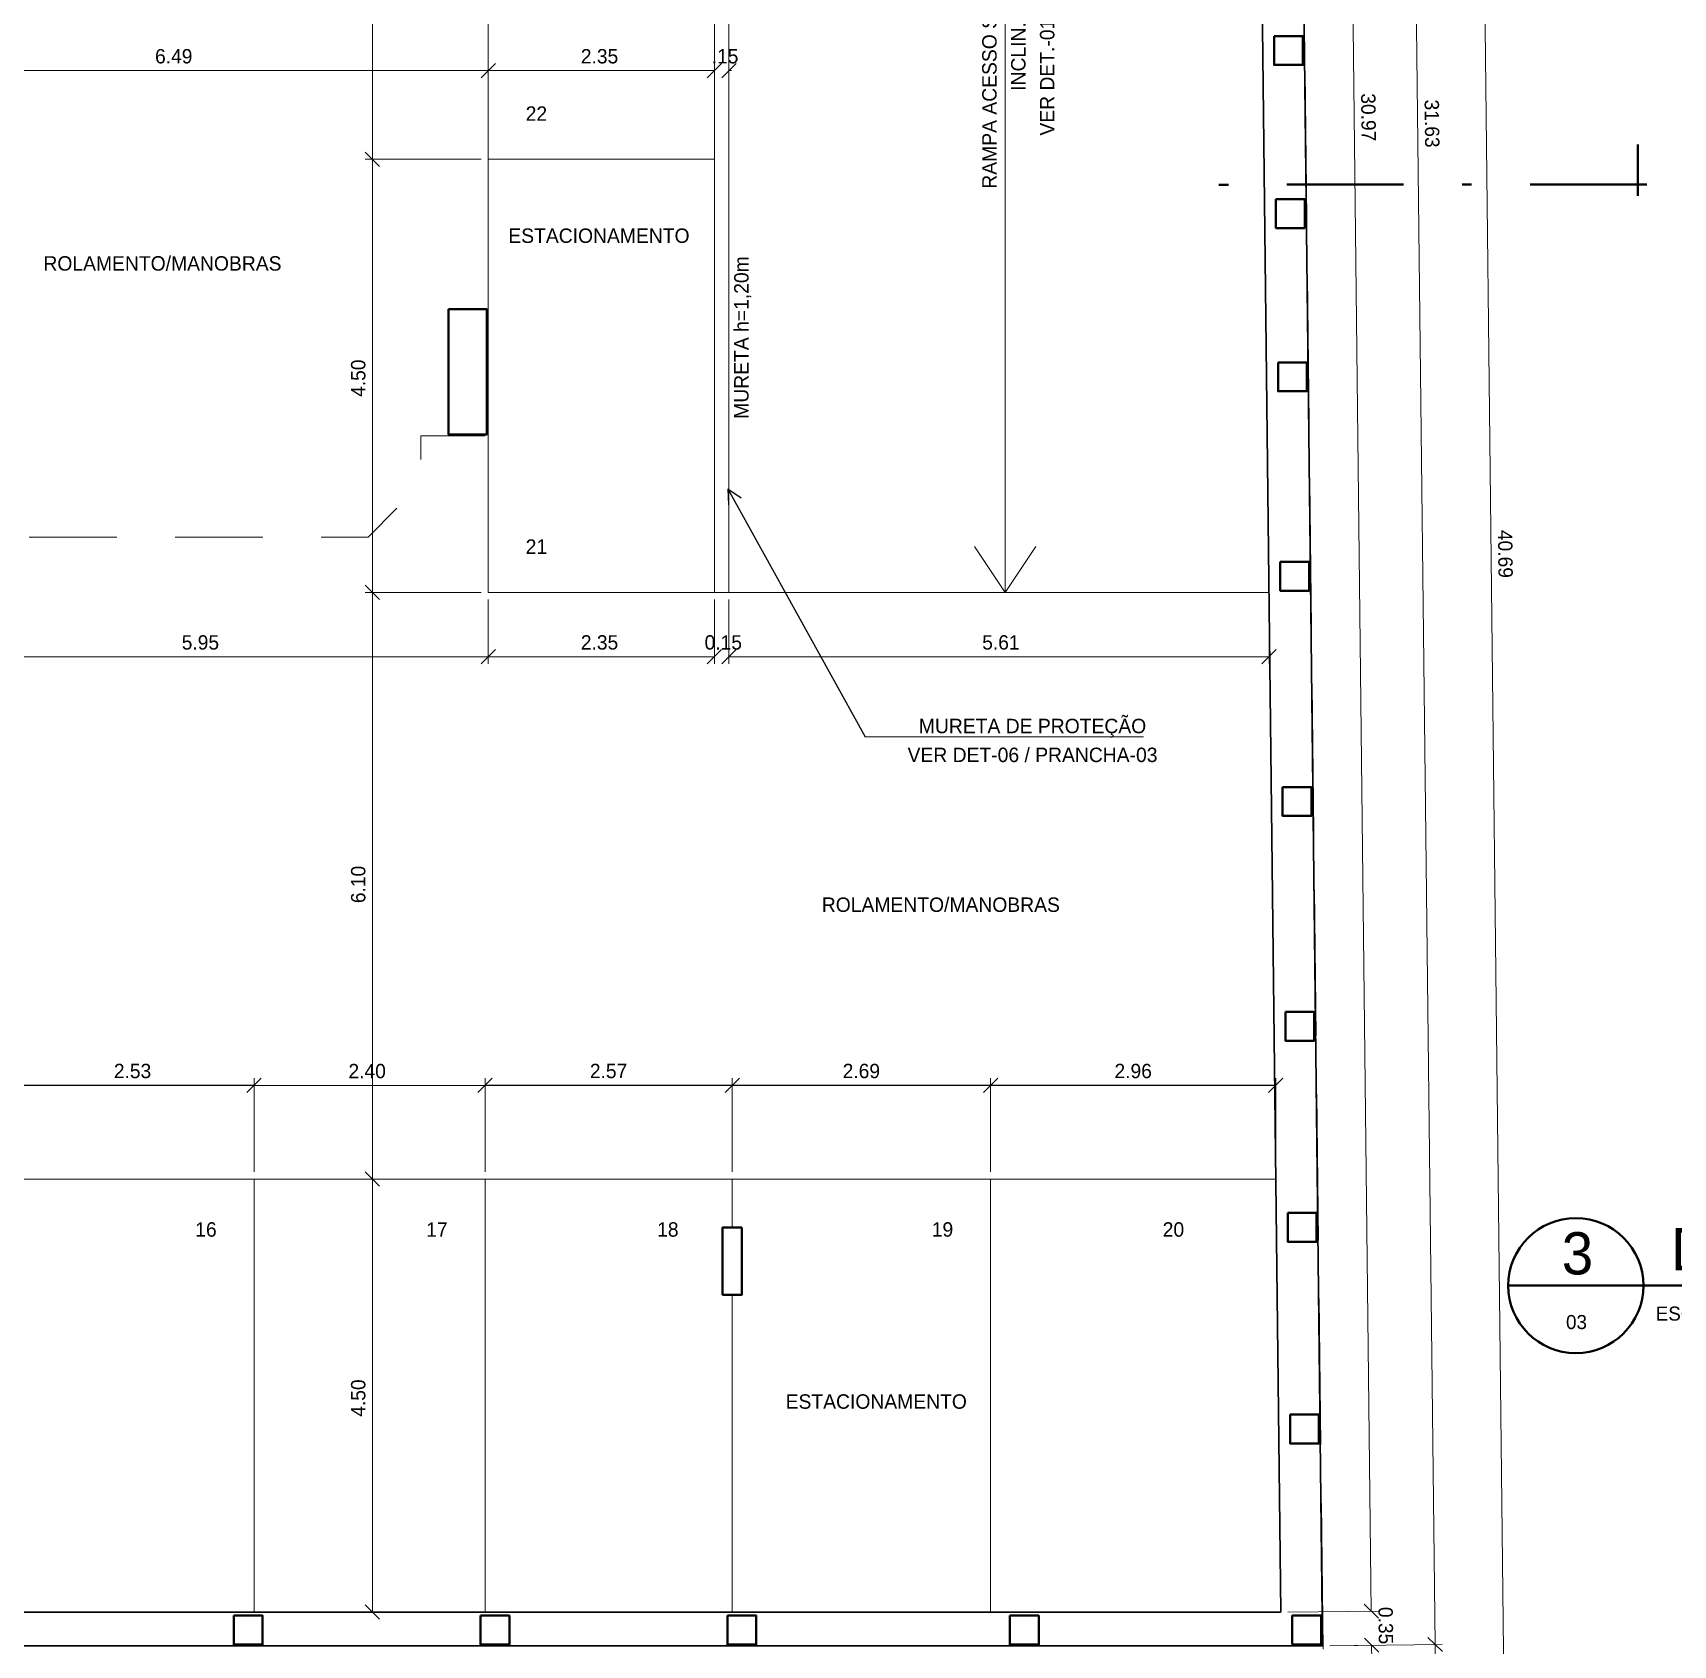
# Model space of a CAD drawing. Header units: metres. Extents: x -4.2 to 85, y -21.1 to 42.
# Drawn here: x 45.89 to 62.94, y 2.01 to 18.77 of the extents above; entities that cross this region are included whole.
import ezdxf
from ezdxf.enums import TextEntityAlignment as Align

# ---------------------------------------------------------------- set-up
doc = ezdxf.new("R2010")
doc.units = ezdxf.units.M
doc.header["$MEASUREMENT"] = 0
for name, pattern in [('DGN Style 2', [1.517359, 0.910415, -0.606944]), ('DGN Style 3', [2.124302, 1.517359, -0.606944]), ('DGN Style 4', [2.429291, 1.213887, -0.606944, 0.001517, -0.606944])]:
    doc.linetypes.add(name, pattern=pattern)
for name, color, linetype, lineweight in [('Level 13', 7, 'Continuous', 0), ('Level 23', 7, 'Continuous', 0), ('Level 24', 7, 'Continuous', 0), ('Level 25', 7, 'Continuous', 0), ('Level 28', 7, 'Continuous', 0), ('Level 42', 7, 'Continuous', 0), ('Level 54', 7, 'Continuous', 0), ('Level 7', 7, 'Continuous', 0), ('Level 8', 7, 'Continuous', 0)]:
    doc.layers.add(name, color=color, linetype=linetype, lineweight=lineweight)
doc.styles.add('Style-CIVIL', font='CIVIL.shx')
doc.styles.add('Style-INTL_ENGINEERING', font='INTL_ENGINEERING.shx')
doc.dimstyles.get("Standard").update_dxf_attribs({"dimtxt": 0.18, "dimasz": 0.18, "dimexe": 0.18, "dimexo": 0.0625, "dimgap": 0.09, "dimtad": 0, "dimtih": 1, "dimtoh": 1, "dimdec": 4, "dimzin": 1, "dimdsep": 46, "dimtxsty": 'Standard', "dimcen": 0, "dimadec": 0, "dimazin": 0, "dimtfac": 1, "dimtdec": 4, "dimtofl": 0, "dimtmove": 0, "dimatfit": 3, "dimfxl": 0, "dimtolj": 1, "dimtzin": 1, "dimarcsym": 0})

# ---------------------------------------------------------------- blocks, each defined once
blk = doc.blocks.new('*U20')
at = {"layer": 'Level 25', "color": 2, "linetype": 'Continuous', "lineweight": 40}
blk.add_line((0.057, -8.049), (0.057, 7.316), dxfattribs=at)
at = {"layer": 'Level 25', "color": 2, "linetype": 'Continuous', "lineweight": 0}
blk.add_line((0.325, -5.681), (0.325, 6.586), dxfattribs=at)
at = {"layer": 'Level 25', "color": 2, "linetype": 'Continuous', "lineweight": 40}
blk.add_circle((0.058, -7.346), 0.702, dxfattribs=at)
at = {"layer": 'Level 25', "color": 2, "linetype": 'Continuous', "lineweight": 13, "style": 'Style-CIVIL'}
blk.add_text('1:10__', height=0.1462, rotation=90, dxfattribs=at).set_placement((0.325, 6.732), align=Align.MIDDLE_LEFT)
at = {"layer": 'Level 25', "color": 2, "linetype": 'Continuous', "lineweight": 0, "style": 'Style-CIVIL'}
blk.add_text('ESCALA', height=0.1462, rotation=90, dxfattribs=at).set_placement((0.349, -5.744), align=Align.MIDDLE_RIGHT)
at = {"layer": 'Level 25', "color": 2, "linetype": 'Continuous', "lineweight": 40, "style": 'Style-CIVIL'}
blk.add_text('3', height=0.439, rotation=90, dxfattribs=at).set_placement((-0.058, -7.329), align=Align.CENTER)
at = {"layer": 'Level 25', "color": 2, "linetype": 'Continuous', "lineweight": 13, "style": 'Style-CIVIL'}
blk.add_text('03', height=0.1462, rotation=90, dxfattribs=at).set_placement((0.51, -7.339), align=Align.CENTER)
at = {"layer": 'Level 25', "color": 2, "linetype": 'Continuous', "lineweight": 40, "style": 'Style-CIVIL'}
blk.add_attdef('*U20_378381', (-0.101, -6.355), '', height=0.439, rotation=90, dxfattribs=at)
blk = doc.blocks.new('*D41')
at = {"layer": 'Defpoints'}
for p in [(58.938, 33.63), (60.814, 33.652), (61.046, 13.31), (59.403, -7.053)]:
    blk.add_point(p, dxfattribs=at)
at = {"layer": 'Level 23', "color": 2, "linetype": 'Continuous', "lineweight": 0}
for p, q in [((59.012, 33.631), (60.888, 33.653)), ((60.738, 33.725), (60.889, 33.578)), ((61.279, -7.032), (60.814, 33.652)), ((61.355, -7.105), (61.204, -6.958)), ((59.478, -7.052), (61.353, -7.031))]:
    blk.add_line(p, q, dxfattribs=at)
at = {"layer": 'Level 23', "color": 2, "linetype": 'Continuous', "lineweight": 0, "style": 'Style-INTL_ENGINEERING'}
blk.add_text('40.69', height=0.1492, rotation=270.6554, dxfattribs=at).set_placement((61.192, 13.603), align=Align.MIDDLE_LEFT)
blk = doc.blocks.new('_Oblique')
at = {"color": 0, "linetype": 'ByBlock', "lineweight": -2}
blk.add_line((0.5, 0.5), (-0.5, -0.5), dxfattribs=at)
blk = doc.blocks.new('*D43')
at = {"layer": 'Defpoints'}
for p in [(58.938, 33.63), (60.103, 33.644), (60.284, 17.832), (59.296, 2.007)]:
    blk.add_point(p, dxfattribs=at)
at = {"layer": 'Level 23', "color": 2, "linetype": 'Continuous', "lineweight": 0}
for p, q in [((59.012, 33.631), (60.178, 33.644)), ((60.028, 33.717), (60.179, 33.57)), ((60.465, 2.02), (60.103, 33.644)), ((60.541, 1.946), (60.39, 2.094)), ((59.37, 2.007), (60.539, 2.021))]:
    blk.add_line(p, q, dxfattribs=at)
at = {"layer": 'Level 23', "color": 2, "linetype": 'Continuous', "lineweight": 0, "style": 'Style-INTL_ENGINEERING'}
blk.add_text('31.63', height=0.1492, rotation=270.6554, dxfattribs=at).set_placement((60.43, 18.075), align=Align.MIDDLE_LEFT)
blk = doc.blocks.new('*D42')
at = {"layer": 'Defpoints'}
for p in [(59.296, 2.007), (60.465, 2.02), (60.517, -2.51), (59.403, -7.053)]:
    blk.add_point(p, dxfattribs=at)
at = {"layer": 'Level 23', "color": 2, "linetype": 'Continuous', "lineweight": 0}
for p, q in [((60.39, 2.094), (60.541, 1.946)), ((59.37, 2.007), (60.539, 2.021)), ((60.569, -7.04), (60.465, 2.02)), ((60.644, -7.113), (60.493, -6.966)), ((59.478, -7.052), (60.643, -7.039))]:
    blk.add_line(p, q, dxfattribs=at)
at = {"layer": 'Level 23', "color": 2, "linetype": 'Continuous', "lineweight": 0, "style": 'Style-INTL_ENGINEERING'}
blk.add_text('9.06', height=0.1492, rotation=270.6554, dxfattribs=at).set_placement((60.663, -2.284), align=Align.MIDDLE_LEFT)
blk = doc.blocks.new('*D106')
at = {"layer": 'Defpoints'}
for p in [(50.625, 21.954), (49.422, 19.704), (49.422, 17.454), (50.625, 17.454)]:
    blk.add_point(p, dxfattribs=at)
at = {"layer": 'Level 23', "color": 2, "linetype": 'Continuous', "lineweight": 0}
for p, q in [((49.347, 22.029), (49.496, 21.879)), ((50.55, 21.954), (49.347, 21.954)), ((49.422, 21.954), (49.422, 17.454)), ((49.496, 17.379), (49.347, 17.529)), ((50.55, 17.454), (49.347, 17.454))]:
    blk.add_line(p, q, dxfattribs=at)
at = {"layer": 'Level 23', "color": 2, "linetype": 'Continuous', "lineweight": 0, "style": 'Style-INTL_ENGINEERING'}
blk.add_text('4.50', height=0.1492, rotation=89.9997, dxfattribs=at).set_placement((49.273, 19.485), align=Align.MIDDLE_LEFT)
blk = doc.blocks.new('*D107')
at = {"layer": 'Defpoints'}
for p in [(50.625, 17.454), (49.422, 15.204), (49.422, 12.954), (50.625, 12.954)]:
    blk.add_point(p, dxfattribs=at)
at = {"layer": 'Level 23', "color": 2, "linetype": 'Continuous', "lineweight": 0}
for p, q in [((49.347, 17.529), (49.496, 17.379)), ((50.55, 17.454), (49.347, 17.454)), ((49.422, 17.454), (49.422, 12.954)), ((49.496, 12.879), (49.347, 13.029)), ((50.55, 12.954), (49.347, 12.954))]:
    blk.add_line(p, q, dxfattribs=at)
at = {"layer": 'Level 23', "color": 2, "linetype": 'Continuous', "lineweight": 0, "style": 'Style-INTL_ENGINEERING'}
blk.add_text('4.50', height=0.1492, rotation=89.9997, dxfattribs=at).set_placement((49.273, 14.985), align=Align.MIDDLE_LEFT)
blk = doc.blocks.new('*D108')
at = {"layer": 'Defpoints'}
for p in [(50.625, 12.954), (49.422, 9.905), (49.421, 6.857), (50.591, 6.857)]:
    blk.add_point(p, dxfattribs=at)
at = {"layer": 'Level 23', "color": 2, "linetype": 'Continuous', "lineweight": 0}
for p, q in [((49.347, 13.029), (49.496, 12.879)), ((50.55, 12.954), (49.347, 12.954)), ((49.422, 12.954), (49.421, 6.857)), ((49.496, 6.782), (49.347, 6.931)), ((50.517, 6.857), (49.347, 6.857))]:
    blk.add_line(p, q, dxfattribs=at)
at = {"layer": 'Level 23', "color": 2, "linetype": 'Continuous', "lineweight": 0, "style": 'Style-INTL_ENGINEERING'}
blk.add_text('6.10', height=0.1492, rotation=89.9997, dxfattribs=at).set_placement((49.273, 9.724), align=Align.MIDDLE_LEFT)
blk = doc.blocks.new('*D109')
at = {"layer": 'Defpoints'}
for p in [(50.591, 6.857), (49.421, 4.607), (49.421, 2.357), (50.591, 2.357)]:
    blk.add_point(p, dxfattribs=at)
at = {"layer": 'Level 23', "color": 2, "linetype": 'Continuous', "lineweight": 0}
for p, q in [((49.347, 6.931), (49.496, 6.782)), ((50.517, 6.857), (49.347, 6.857)), ((49.421, 6.857), (49.421, 2.357)), ((49.496, 2.282), (49.347, 2.431)), ((50.517, 2.357), (49.347, 2.357))]:
    blk.add_line(p, q, dxfattribs=at)
at = {"layer": 'Level 23', "color": 2, "linetype": 'Continuous', "lineweight": 0, "style": 'Style-INTL_ENGINEERING'}
blk.add_text('4.50', height=0.1492, rotation=89.9997, dxfattribs=at).set_placement((49.273, 4.387), align=Align.MIDDLE_LEFT)
blk = doc.blocks.new('*U157')
at = {"layer": 'Level 28', "color": 2, "linetype": 'DGN Style 4', "lineweight": 40}
for p, q in [((32.3, 0.348), (32.3, -0.186)), ((32.394, -0.067), (27.615, -0.069))]:
    blk.add_line(p, q, dxfattribs=at)
blk = doc.blocks.new('*D166')
at = {"layer": 'Defpoints', "color": 0, "linetype": 'Continuous', "lineweight": 40}
for p in [(55.845, 7.83), (55.845, 6.857), (58.809, 6.857)]:
    blk.add_point(p, dxfattribs=at)
at = {"layer": 'Level 23', "color": 2, "linetype": 'Continuous', "lineweight": 0}
for p, q in [((55.845, 6.931), (55.845, 7.905)), ((58.809, 6.931), (58.809, 7.905))]:
    blk.add_line(p, q, dxfattribs=at)
at = {"layer": 'Level 23', "color": 0, "linetype": 'Continuous', "lineweight": -2}
blk.add_line((58.809, 7.83), (55.845, 7.83), dxfattribs=at)
at = {"layer": 'Level 23', "color": 0, "linetype": 'Continuous', "lineweight": -2, "xscale": 0.14925, "yscale": 0.14925, "zscale": 0.14925, "rotation": 180}
blk.add_blockref('_Oblique', (55.845, 7.83), dxfattribs=at)
at = {"layer": 'Level 23', "color": 0, "linetype": 'Continuous', "lineweight": -2, "xscale": 0.14925, "yscale": 0.14925, "zscale": 0.14925}
blk.add_blockref('_Oblique', (58.809, 7.83), dxfattribs=at)
at = {"layer": 'Level 23', "color": 0, "linetype": 'Continuous', "lineweight": 0, "insert": (57.327, 7.979), "char_height": 0.1492, "attachment_point": 5, "style": 'Style-INTL_ENGINEERING'}
blk.add_mtext('2.96', dxfattribs=at)
blk = doc.blocks.new('*D167')
at = {"layer": 'Defpoints', "color": 0, "linetype": 'Continuous', "lineweight": 40}
for p in [(53.16, 7.83), (53.16, 6.857), (55.845, 6.857)]:
    blk.add_point(p, dxfattribs=at)
at = {"layer": 'Level 23', "color": 2, "linetype": 'Continuous', "lineweight": 0}
for p, q in [((53.16, 6.931), (53.16, 7.905)), ((55.845, 6.931), (55.845, 7.905))]:
    blk.add_line(p, q, dxfattribs=at)
at = {"layer": 'Level 23', "color": 0, "linetype": 'Continuous', "lineweight": -2}
blk.add_line((55.845, 7.83), (53.16, 7.83), dxfattribs=at)
at = {"layer": 'Level 23', "color": 0, "linetype": 'Continuous', "lineweight": -2, "xscale": 0.14925, "yscale": 0.14925, "zscale": 0.14925, "rotation": 180}
blk.add_blockref('_Oblique', (53.16, 7.83), dxfattribs=at)
at = {"layer": 'Level 23', "color": 0, "linetype": 'Continuous', "lineweight": -2, "xscale": 0.14925, "yscale": 0.14925, "zscale": 0.14925}
blk.add_blockref('_Oblique', (55.845, 7.83), dxfattribs=at)
at = {"layer": 'Level 23', "color": 0, "linetype": 'Continuous', "lineweight": 0, "insert": (54.502, 7.979), "char_height": 0.1492, "attachment_point": 5, "style": 'Style-INTL_ENGINEERING'}
blk.add_mtext('2.69', dxfattribs=at)
blk = doc.blocks.new('*D168')
at = {"layer": 'Defpoints', "color": 0, "linetype": 'Continuous', "lineweight": 40}
for p in [(50.591, 7.83), (50.591, 6.857), (53.16, 6.857)]:
    blk.add_point(p, dxfattribs=at)
at = {"layer": 'Level 23', "color": 2, "linetype": 'Continuous', "lineweight": 0}
for p, q in [((50.591, 6.931), (50.591, 7.905)), ((53.16, 6.931), (53.16, 7.905))]:
    blk.add_line(p, q, dxfattribs=at)
at = {"layer": 'Level 23', "color": 0, "linetype": 'Continuous', "lineweight": -2}
blk.add_line((53.16, 7.83), (50.591, 7.83), dxfattribs=at)
at = {"layer": 'Level 23', "color": 0, "linetype": 'Continuous', "lineweight": -2, "xscale": 0.14925, "yscale": 0.14925, "zscale": 0.14925, "rotation": 180}
blk.add_blockref('_Oblique', (50.591, 7.83), dxfattribs=at)
at = {"layer": 'Level 23', "color": 0, "linetype": 'Continuous', "lineweight": -2, "xscale": 0.14925, "yscale": 0.14925, "zscale": 0.14925}
blk.add_blockref('_Oblique', (53.16, 7.83), dxfattribs=at)
at = {"layer": 'Level 23', "color": 0, "linetype": 'Continuous', "lineweight": 0, "insert": (51.875, 7.979), "char_height": 0.1492, "attachment_point": 5, "style": 'Style-INTL_ENGINEERING'}
blk.add_mtext('2.57', dxfattribs=at)
blk = doc.blocks.new('*D169')
at = {"layer": 'Defpoints'}
for p in [(48.191, 7.83), (49.391, 7.83), (48.191, 6.857), (50.591, 6.857)]:
    blk.add_point(p, dxfattribs=at)
at = {"layer": 'Level 23', "color": 2, "linetype": 'Continuous', "lineweight": 0}
for p, q in [((48.117, 7.756), (48.266, 7.905)), ((48.191, 6.931), (48.191, 7.905)), ((50.666, 7.905), (50.517, 7.756)), ((50.591, 6.931), (50.591, 7.905)), ((50.591, 7.83), (48.191, 7.83))]:
    blk.add_line(p, q, dxfattribs=at)
at = {"layer": 'Level 23', "color": 2, "linetype": 'Continuous', "lineweight": 0, "style": 'Style-INTL_ENGINEERING'}
blk.add_text('2.40', height=0.1492, dxfattribs=at).set_placement((49.172, 7.979), align=Align.MIDDLE_LEFT)
blk = doc.blocks.new('*D170')
at = {"layer": 'Defpoints', "color": 0, "linetype": 'Continuous', "lineweight": 40}
for p in [(45.665, 7.83), (45.665, 6.857), (48.191, 6.857)]:
    blk.add_point(p, dxfattribs=at)
at = {"layer": 'Level 23', "color": 2, "linetype": 'Continuous', "lineweight": 0}
for p, q in [((45.665, 6.931), (45.665, 7.905)), ((48.191, 6.931), (48.191, 7.905))]:
    blk.add_line(p, q, dxfattribs=at)
at = {"layer": 'Level 23', "color": 0, "linetype": 'Continuous', "lineweight": -2}
blk.add_line((48.191, 7.83), (45.665, 7.83), dxfattribs=at)
at = {"layer": 'Level 23', "color": 0, "linetype": 'Continuous', "lineweight": -2, "xscale": 0.14925, "yscale": 0.14925, "zscale": 0.14925, "rotation": 180}
blk.add_blockref('_Oblique', (45.665, 7.83), dxfattribs=at)
at = {"layer": 'Level 23', "color": 0, "linetype": 'Continuous', "lineweight": -2, "xscale": 0.14925, "yscale": 0.14925, "zscale": 0.14925}
blk.add_blockref('_Oblique', (48.191, 7.83), dxfattribs=at)
at = {"layer": 'Level 23', "color": 0, "linetype": 'Continuous', "lineweight": 0, "insert": (46.928, 7.979), "char_height": 0.1492, "attachment_point": 5, "style": 'Style-INTL_ENGINEERING'}
blk.add_mtext('2.53', dxfattribs=at)
blk = doc.blocks.new('*D221')
at = {"layer": 'Defpoints'}
for p in [(44.68, 13.545), (50.625, 12.954), (47.652, 12.285), (50.625, 12.285)]:
    blk.add_point(p, dxfattribs=at)
at = {"layer": 'Level 23', "color": 2, "linetype": 'Continuous', "lineweight": 0}
for p, q in [((44.68, 13.47), (44.68, 12.211)), ((50.625, 12.88), (50.625, 12.211)), ((44.605, 12.21), (44.754, 12.36)), ((44.68, 12.285), (50.625, 12.285)), ((50.699, 12.36), (50.55, 12.21))]:
    blk.add_line(p, q, dxfattribs=at)
at = {"layer": 'Level 23', "color": 2, "linetype": 'Continuous', "lineweight": 0, "style": 'Style-INTL_ENGINEERING'}
blk.add_text('5.95', height=0.1492, dxfattribs=at).set_placement((47.439, 12.434), align=Align.MIDDLE_LEFT)
blk = doc.blocks.new('*D222')
at = {"layer": 'Defpoints'}
for p in [(50.625, 12.954), (52.975, 12.954), (51.8, 12.285), (52.975, 12.285)]:
    blk.add_point(p, dxfattribs=at)
at = {"layer": 'Level 23', "color": 2, "linetype": 'Continuous', "lineweight": 0}
for p, q in [((50.625, 12.88), (50.625, 12.211)), ((52.975, 12.88), (52.975, 12.211)), ((50.55, 12.21), (50.699, 12.36)), ((50.625, 12.285), (52.975, 12.285)), ((53.05, 12.36), (52.901, 12.21))]:
    blk.add_line(p, q, dxfattribs=at)
at = {"layer": 'Level 23', "color": 2, "linetype": 'Continuous', "lineweight": 0, "style": 'Style-INTL_ENGINEERING'}
blk.add_text('2.35', height=0.1492, dxfattribs=at).set_placement((51.587, 12.434), align=Align.MIDDLE_LEFT)
blk = doc.blocks.new('*D223')
at = {"layer": 'Defpoints'}
for p in [(52.975, 12.954), (53.125, 12.954), (53.05, 12.285), (53.125, 12.285)]:
    blk.add_point(p, dxfattribs=at)
at = {"layer": 'Level 23', "color": 2, "linetype": 'Continuous', "lineweight": 0}
for p, q in [((52.975, 12.88), (52.975, 12.211)), ((53.125, 12.88), (53.125, 12.211)), ((52.873, 12.285), (52.975, 12.285)), ((53.05, 12.36), (52.901, 12.21)), ((53.051, 12.21), (53.2, 12.36)), ((53.424, 12.285), (53.125, 12.285))]:
    blk.add_line(p, q, dxfattribs=at)
at = {"layer": 'Level 23', "color": 2, "linetype": 'Continuous', "lineweight": 0, "style": 'Style-INTL_ENGINEERING'}
blk.add_text('0.15', height=0.1492, dxfattribs=at).set_placement((52.873, 12.434), align=Align.MIDDLE_LEFT)
blk = doc.blocks.new('*D224')
at = {"layer": 'Defpoints'}
for p in [(53.125, 12.954), (58.739, 12.954), (55.932, 12.285), (58.739, 12.285)]:
    blk.add_point(p, dxfattribs=at)
at = {"layer": 'Level 23', "color": 2, "linetype": 'Continuous', "lineweight": 0}
for p, q in [((53.125, 12.88), (53.125, 12.211)), ((58.739, 12.88), (58.739, 12.211)), ((53.051, 12.21), (53.2, 12.36)), ((53.125, 12.285), (58.739, 12.285)), ((58.814, 12.36), (58.664, 12.21))]:
    blk.add_line(p, q, dxfattribs=at)
at = {"layer": 'Level 23', "color": 2, "linetype": 'Continuous', "lineweight": 0, "style": 'Style-INTL_ENGINEERING'}
blk.add_text('5.61', height=0.1492, dxfattribs=at).set_placement((55.758, 12.434), align=Align.MIDDLE_LEFT)
blk = doc.blocks.new('*D257')
at = {"layer": 'Defpoints'}
for p in [(50.625, 18.377), (51.8, 18.377), (50.625, 17.454), (52.975, 16.857)]:
    blk.add_point(p, dxfattribs=at)
at = {"layer": 'Level 23', "color": 2, "linetype": 'Continuous', "lineweight": 0}
for p, q in [((50.55, 18.302), (50.699, 18.451)), ((50.625, 17.528), (50.625, 18.451)), ((53.05, 18.451), (52.901, 18.302)), ((52.975, 16.931), (52.975, 18.451)), ((52.975, 18.377), (50.625, 18.377))]:
    blk.add_line(p, q, dxfattribs=at)
at = {"layer": 'Level 23', "color": 2, "linetype": 'Continuous', "lineweight": 0, "style": 'Style-INTL_ENGINEERING'}
blk.add_text('2.35', height=0.1492, dxfattribs=at).set_placement((51.587, 18.525), align=Align.MIDDLE_LEFT)
blk = doc.blocks.new('*D258')
at = {"layer": 'Defpoints'}
for p in [(44.134, 18.377), (47.38, 18.377), (44.134, 17.409), (50.625, 17.454)]:
    blk.add_point(p, dxfattribs=at)
at = {"layer": 'Level 23', "color": 2, "linetype": 'Continuous', "lineweight": 0}
for p, q in [((44.06, 18.302), (44.209, 18.451)), ((44.134, 17.483), (44.134, 18.451)), ((50.699, 18.451), (50.55, 18.302)), ((50.625, 17.528), (50.625, 18.451)), ((50.625, 18.377), (44.134, 18.377))]:
    blk.add_line(p, q, dxfattribs=at)
at = {"layer": 'Level 23', "color": 2, "linetype": 'Continuous', "lineweight": 0, "style": 'Style-INTL_ENGINEERING'}
blk.add_text('6.49', height=0.1492, dxfattribs=at).set_placement((47.162, 18.525), align=Align.MIDDLE_LEFT)
blk = doc.blocks.new('*D256')
at = {"layer": 'Defpoints'}
for p in [(52.975, 18.377), (53.05, 18.377), (53.125, 17.007), (52.975, 16.857)]:
    blk.add_point(p, dxfattribs=at)
at = {"layer": 'Level 23', "color": 2, "linetype": 'Continuous', "lineweight": 0}
for p, q in [((53.05, 18.451), (52.901, 18.302)), ((52.975, 16.931), (52.975, 18.451)), ((53.051, 18.302), (53.2, 18.451)), ((53.125, 17.081), (53.125, 18.451)), ((52.676, 18.377), (52.975, 18.377)), ((53.154, 18.377), (53.125, 18.377))]:
    blk.add_line(p, q, dxfattribs=at)
at = {"layer": 'Level 23', "color": 2, "linetype": 'Continuous', "lineweight": 0, "style": 'Style-INTL_ENGINEERING'}
blk.add_text('.15', height=0.1492, dxfattribs=at).set_placement((52.947, 18.525), align=Align.MIDDLE_LEFT)
blk = doc.blocks.new('TerminatorOpen')
at = {"color": 0, "linetype": 'ByBlock', "lineweight": -2}
for q in [(-1, 0.5), (-1, 0), (-1, -0.5)]:
    blk.add_line((0, 0), q, dxfattribs=at)
blk = doc.blocks.new('*D275')
at = {"layer": 'Defpoints'}
for p in [(58.506, 33.325), (59.447, 33.336), (59.624, 17.851), (58.86, 2.357)]:
    blk.add_point(p, dxfattribs=at)
at = {"layer": 'Level 23', "color": 2, "linetype": 'Continuous', "lineweight": 0}
for p, q in [((58.58, 33.326), (59.521, 33.337)), ((59.371, 33.409), (59.522, 33.262)), ((59.801, 2.367), (59.447, 33.336)), ((59.877, 2.294), (59.726, 2.441)), ((58.934, 2.357), (59.875, 2.368))]:
    blk.add_line(p, q, dxfattribs=at)
at = {"layer": 'Level 23', "color": 2, "linetype": 'Continuous', "lineweight": 0, "style": 'Style-INTL_ENGINEERING'}
blk.add_text('30.97', height=0.1492, rotation=270.6554, dxfattribs=at).set_placement((59.77, 18.14), align=Align.MIDDLE_LEFT)
blk = doc.blocks.new('*D274')
at = {"layer": 'Defpoints'}
for p in [(58.86, 2.357), (59.801, 2.367), (59.803, 2.19), (59.296, 2.007)]:
    blk.add_point(p, dxfattribs=at)
at = {"layer": 'Level 23', "color": 2, "linetype": 'Continuous', "lineweight": 0}
for p, q in [((59.798, 2.667), (59.801, 2.367)), ((59.877, 2.294), (59.726, 2.441)), ((58.934, 2.357), (59.875, 2.368)), ((59.73, 2.086), (59.881, 1.939)), ((59.37, 2.007), (59.879, 2.013)), ((59.809, 1.713), (59.805, 2.012))]:
    blk.add_line(p, q, dxfattribs=at)
at = {"layer": 'Level 23', "color": 2, "linetype": 'Continuous', "lineweight": 0, "style": 'Style-INTL_ENGINEERING'}
blk.add_text('0.35', height=0.1492, rotation=270.6554, dxfattribs=at).set_placement((59.95, 2.411), align=Align.MIDDLE_LEFT)

msp = doc.modelspace()

# ---------------------------------------------------------------- linework, layer by layer
at = {"layer": 'Level 13', "color": 230, "linetype": 'Continuous', "lineweight": 0}
for p, q in [((55.996, 23.104), (55.996, 12.954)), ((55.996, 12.954), (55.677, 13.43)), ((55.996, 12.954), (56.316, 13.43)), ((53.125, 12.954), (58.739, 12.954))]:
    msp.add_line(p, q, dxfattribs=at)
at = {"layer": 'Level 24', "color": 2, "linetype": 'Continuous', "lineweight": 0}
msp.add_line((57.434, 11.454), (54.54, 11.454), dxfattribs=at)
at = {"layer": 'Level 42', "color": 2, "linetype": 'Continuous', "lineweight": 40, "flags": 128}
for points in [[(58.791, 18.734), (59.091, 18.734), (59.091, 18.434), (58.791, 18.434)], [(58.81, 17.039), (59.11, 17.039), (59.11, 16.739), (58.81, 16.739)], [(50.21, 15.895), (50.61, 15.895), (50.61, 14.595), (50.21, 14.595)], [(58.832, 15.344), (59.132, 15.344), (59.132, 15.044), (58.832, 15.044)], [(58.855, 13.27), (59.155, 13.27), (59.155, 12.97), (58.855, 12.97)], [(58.88, 10.93), (59.18, 10.93), (59.18, 10.63), (58.88, 10.63)], [(58.909, 8.595), (59.209, 8.595), (59.209, 8.295), (58.909, 8.295)], [(58.933, 6.505), (59.233, 6.505), (59.233, 6.205), (58.933, 6.205)], [(53.26, 6.355), (53.06, 6.355), (53.06, 5.655), (53.26, 5.655)], [(58.957, 4.41), (59.257, 4.41), (59.257, 4.11), (58.957, 4.11)], [(47.98, 2.32), (48.28, 2.32), (48.28, 2.02), (47.98, 2.02)], [(50.545, 2.32), (50.845, 2.32), (50.845, 2.02), (50.545, 2.02)], [(53.11, 2.32), (53.41, 2.32), (53.41, 2.02), (53.11, 2.02)], [(56.045, 2.32), (56.345, 2.32), (56.345, 2.02), (56.045, 2.02)], [(58.98, 2.02), (59.28, 2.02), (59.28, 2.32), (58.98, 2.32)]]:
    msp.add_lwpolyline(points, close=True, dxfattribs=at)
at = {"layer": 'Level 54', "color": 131, "linetype": 'DGN Style 3', "lineweight": 0, "flags": 128}
msp.add_lwpolyline([(2.358, 33.328), (1.811, -6.255), (18.717, -6.212), (31.612, -6.518), (38.43, -6.548), (45.404, -6.752), (59.403, -7.053), (58.938, 33.63), (45.693, 33.468), (39.328, 33.473), (32.09, 33.353), (18.933, 33.013)], close=True, dxfattribs=at)
msp.add_lwpolyline([(2.358, 33.328), (1.811, -6.255), (18.717, -6.212), (31.612, -6.518), (38.43, -6.548), (45.404, -6.752), (59.403, -7.053), (58.938, 33.63), (45.693, 33.468), (39.328, 33.473), (32.09, 33.353), (18.933, 33.013)], close=True, dxfattribs=at)
at = {"layer": 'Level 7', "color": 7, "linetype": 'Continuous', "lineweight": 13}
msp.add_line((53.125, 12.954), (52.975, 12.954), dxfattribs=at)
at = {"layer": 'Level 7', "color": 7, "linetype": 'Continuous', "lineweight": 30, "flags": 128}
for points in [[(58.934, 33.63), (59.166, 13.393), (59.296, 2.007), (8.148, 2.007)], [(48.707, 33.205), (58.506, 33.325), (58.734, 13.389), (58.86, 2.357), (8.148, 2.357)]]:
    msp.add_lwpolyline(points, dxfattribs=at)
at = {"layer": 'Level 7', "color": 7, "linetype": 'Continuous', "lineweight": 13, "flags": 128}
for points in [[(52.975, 21.854), (52.975, 12.954)], [(53.125, 21.854), (53.125, 12.954)]]:
    msp.add_lwpolyline(points, dxfattribs=at)
at = {"layer": 'Level 8', "color": 7, "linetype": 'Continuous', "lineweight": 13}
msp.add_line((55.845, 6.857), (58.809, 6.857), dxfattribs=at)
at = {"layer": 'Level 8', "color": 7, "linetype": 'DGN Style 2', "lineweight": 0, "flags": 128}
msp.add_lwpolyline([(33.725, 21.939), (38.035, 21.939), (38.035, 22.689), (46.865, 22.689), (46.865, 21.289), (50.625, 21.289), (50.625, 14.579), (49.925, 14.579), (49.925, 14.079), (49.375, 13.529), (39.847, 13.529), (39.227, 12.909), (31.911, 12.909), (31.694, 13.126), (29.305, 13.126), (29.088, 12.909), (21.772, 12.909), (21.152, 13.529), (11.625, 13.529), (11.075, 14.079), (11.075, 14.579), (10.375, 14.579), (10.375, 21.289), (14.135, 21.289), (14.135, 22.689), (22.965, 22.689), (22.965, 21.939), (27.274, 21.939), (27.274, 26.725), (33.724, 26.725), (33.725, 21.939)], dxfattribs=at)
at = {"layer": 'Level 8', "color": 7, "linetype": 'Continuous', "lineweight": 13, "flags": 128}
for points in [[(52.975, 21.954), (50.625, 21.954), (50.625, 17.454), (52.975, 17.454)], [(52.975, 17.454), (50.625, 17.454), (50.625, 12.954), (52.975, 12.954)], [(50.591, 6.857), (48.191, 6.857), (48.191, 2.357), (50.591, 2.357)]]:
    msp.add_lwpolyline(points, close=True, dxfattribs=at)
for points in [[(45.665, 5.655), (45.665, 2.357), (48.191, 2.357), (48.191, 6.857), (45.665, 6.857), (45.665, 6.355)], [(53.16, 6.355), (53.16, 6.857), (50.591, 6.857), (50.591, 2.357), (53.16, 2.357), (53.16, 5.655)], [(53.16, 5.655), (53.16, 2.357), (55.845, 2.357), (55.845, 6.857), (53.16, 6.857), (53.16, 6.355)]]:
    msp.add_lwpolyline(points, dxfattribs=at)

# ---------------------------------------------------------------- block references
at = {"layer": 'Level 25', "color": 2, "linetype": 'Continuous', "lineweight": 40, "rotation": 270}
msp.add_blockref('*U20', (69.273, 5.808), dxfattribs=at).add_auto_attribs({'*U20_378381': 'DET.-05_(GRELHA_ILUM./VENT._SUBSOLO)_____'})
at = {"layer": 'Level 28', "color": 2, "linetype": 'Continuous', "lineweight": 30}
msp.add_blockref('*U157', (30.271, 17.259), dxfattribs=at)

# ---------------------------------------------------------------- texts
at = {"layer": 'Level 24', "color": 2, "linetype": 'Continuous', "lineweight": 13, "char_height": 0.15, "attachment_point": 5, "rotation": 90, "line_spacing_factor": 1.200006, "style": 'Style-INTL_ENGINEERING'}
for s, insert in [('RAMPA ACESSO SUBSOLO INFERIOR\\PINCLIN. i=18,71%\\PVER DET.-01/PRANCHA-02\\P', (56.134, 18.971)), ('MURETA h=1,20m\\P', (53.269, 15.602))]:
    msp.add_mtext(s, dxfattribs=dict(at, insert=insert))
at = {"layer": 'Level 24', "color": 2, "linetype": 'Continuous', "lineweight": 13, "char_height": 0.15, "attachment_point": 5, "line_spacing_factor": 1.200006, "style": 'Style-INTL_ENGINEERING'}
for s, insert in [('22\\P', (51.125, 17.929)), ('ESTACIONAMENTO\\P', (51.775, 16.659)), ('ROLAMENTO/MANOBRAS\\P', (47.239, 16.371)), ('21\\P', (51.125, 13.429)), ('MURETA DE PROTEÇÃO\\PVER DET-06 / PRANCHA-03\\P', (56.281, 11.414)), ('ROLAMENTO/MANOBRAS\\P', (55.328, 9.707)), ('16\\P', (47.691, 6.332)), ('17\\P', (50.091, 6.332)), ('18\\P', (52.491, 6.332)), ('19\\P', (55.345, 6.332)), ('20\\P', (57.745, 6.332)), ('ESTACIONAMENTO\\P', (54.657, 4.544))]:
    msp.add_mtext(s, dxfattribs=dict(at, insert=insert))

# ---------------------------------------------------------------- dimensions: what is measured, and where the dimension line sits
at = {"layer": 'Level 23', "color": 2, "linetype": 'Continuous', "lineweight": 0}
for base, p1, p2, angle, override, picture, middle in [((60.814, 33.652), (59.403, -7.053), (58.938, 33.63), 90.6554, {"dimtxt": 0.14925, "dimasz": 0.14925, "dimexe": 0.07425, "dimexo": 0.07425, "dimgap": 0.07425, "dimtad": 1, "dimtih": 0, "dimtoh": 0, "dimdec": 2, "dimzin": 3, "dimtxsty": 'Style-INTL_ENGINEERING', "dimblk": 'Oblique', "dimclre": 2, "dimtdec": 2, "dimatfit": 1, "dimtolj": 0, "dimtzin": 3, "dimlwe": 0}, '*D41', (61.046, 13.31)), ((60.103, 33.644), (59.296, 2.007), (58.938, 33.63), 90.6554, {"dimtxt": 0.14925, "dimasz": 0.14925, "dimexe": 0.07425, "dimexo": 0.07425, "dimgap": 0.07425, "dimtad": 1, "dimtih": 0, "dimtoh": 0, "dimdec": 2, "dimzin": 3, "dimtxsty": 'Style-INTL_ENGINEERING', "dimblk": 'Oblique', "dimclre": 2, "dimtdec": 2, "dimatfit": 1, "dimtolj": 0, "dimtzin": 3, "dimlwe": 0}, '*D43', (60.284, 17.832)), ((59.447, 33.336), (58.86, 2.357), (58.506, 33.325), 90.6554, {"dimtxt": 0.14925, "dimasz": 0.14925, "dimexe": 0.07425, "dimexo": 0.07425, "dimgap": 0.07425, "dimtad": 1, "dimtih": 0, "dimtoh": 0, "dimdec": 2, "dimzin": 3, "dimtxsty": 'Style-INTL_ENGINEERING', "dimblk": 'Oblique', "dimclre": 2, "dimtdec": 2, "dimatfit": 1, "dimtolj": 0, "dimtzin": 3, "dimlwe": 0}, '*D275', (59.624, 17.851)), ((49.422, 17.454), (50.625, 21.954), (50.625, 17.454), 269.9997, {"dimtxt": 0.14925, "dimasz": 0.14925, "dimexe": 0.07425, "dimexo": 0.07425, "dimgap": 0.07425, "dimtad": 1, "dimtih": 0, "dimtoh": 0, "dimdec": 2, "dimzin": 7, "dimtxsty": 'Style-INTL_ENGINEERING', "dimblk": 'Oblique', "dimclre": 2, "dimtdec": 2, "dimatfit": 1, "dimtolj": 0, "dimtzin": 7, "dimlwe": 0}, '*D106', (49.422, 19.704)), ((44.134, 18.377), (50.625, 17.454), (44.134, 17.409), 180, {"dimtxt": 0.14925, "dimasz": 0.14925, "dimexe": 0.07425, "dimexo": 0.07425, "dimgap": 0.07425, "dimtad": 1, "dimtih": 0, "dimtoh": 0, "dimdec": 2, "dimzin": 7, "dimtxsty": 'Style-INTL_ENGINEERING', "dimblk": 'Oblique', "dimclre": 2, "dimtdec": 2, "dimatfit": 1, "dimtolj": 0, "dimtzin": 7, "dimlwe": 0}, '*D258', (47.38, 18.377)), ((50.625, 18.377), (52.975, 16.857), (50.625, 17.454), 180, {"dimtxt": 0.14925, "dimasz": 0.14925, "dimexe": 0.07425, "dimexo": 0.07425, "dimgap": 0.07425, "dimtad": 1, "dimtih": 0, "dimtoh": 0, "dimdec": 2, "dimzin": 7, "dimtxsty": 'Style-INTL_ENGINEERING', "dimblk": 'Oblique', "dimclre": 2, "dimtdec": 2, "dimatfit": 1, "dimtolj": 0, "dimtzin": 7, "dimlwe": 0}, '*D257', (51.8, 18.377)), ((49.422, 12.954), (50.625, 17.454), (50.625, 12.954), 269.9997, {"dimtxt": 0.14925, "dimasz": 0.14925, "dimexe": 0.07425, "dimexo": 0.07425, "dimgap": 0.07425, "dimtad": 1, "dimtih": 0, "dimtoh": 0, "dimdec": 2, "dimzin": 7, "dimtxsty": 'Style-INTL_ENGINEERING', "dimblk": 'Oblique', "dimclre": 2, "dimtdec": 2, "dimatfit": 1, "dimtolj": 0, "dimtzin": 7, "dimlwe": 0}, '*D107', (49.422, 15.204)), ((49.421, 6.857), (50.625, 12.954), (50.591, 6.857), 269.9997, {"dimtxt": 0.14925, "dimasz": 0.14925, "dimexe": 0.07425, "dimexo": 0.07425, "dimgap": 0.07425, "dimtad": 1, "dimtih": 0, "dimtoh": 0, "dimdec": 2, "dimzin": 7, "dimtxsty": 'Style-INTL_ENGINEERING', "dimblk": 'Oblique', "dimclre": 2, "dimtdec": 2, "dimatfit": 1, "dimtolj": 0, "dimtzin": 7, "dimlwe": 0}, '*D108', (49.422, 9.905)), ((45.665, 7.83), (48.191, 6.857), (45.665, 6.857), 180, {"dimtxt": 0.14925, "dimasz": 0.14925, "dimexe": 0.07425, "dimexo": 0.07425, "dimgap": 0.07425, "dimtad": 1, "dimtih": 0, "dimtoh": 0, "dimdec": 2, "dimzin": 3, "dimtxsty": 'Style-INTL_ENGINEERING', "dimblk": 'Oblique', "dimclre": 2, "dimtdec": 2, "dimatfit": 1, "dimtolj": 0, "dimtzin": 3, "dimlwe": 0}, '*D170', (46.928, 7.979)), ((48.191, 7.83), (50.591, 6.857), (48.191, 6.857), 180, {"dimtxt": 0.14925, "dimasz": 0.14925, "dimexe": 0.07425, "dimexo": 0.07425, "dimgap": 0.07425, "dimtad": 1, "dimtih": 0, "dimtoh": 0, "dimdec": 2, "dimzin": 3, "dimtxsty": 'Style-INTL_ENGINEERING', "dimblk": 'Oblique', "dimclre": 2, "dimtdec": 2, "dimatfit": 1, "dimtolj": 0, "dimtzin": 3, "dimlwe": 0}, '*D169', (49.391, 7.83)), ((50.591, 7.83), (53.16, 6.857), (50.591, 6.857), 180, {"dimtxt": 0.14925, "dimasz": 0.14925, "dimexe": 0.07425, "dimexo": 0.07425, "dimgap": 0.07425, "dimtad": 1, "dimtih": 0, "dimtoh": 0, "dimdec": 2, "dimzin": 3, "dimtxsty": 'Style-INTL_ENGINEERING', "dimblk": 'Oblique', "dimclre": 2, "dimtdec": 2, "dimatfit": 1, "dimtolj": 0, "dimtzin": 3, "dimlwe": 0}, '*D168', (51.875, 7.979)), ((53.1595, 7.8304), (55.845, 6.8565), (53.1595, 6.8565), 180, {"dimtxt": 0.14925, "dimasz": 0.14925, "dimexe": 0.07425, "dimexo": 0.07425, "dimgap": 0.07425, "dimtad": 1, "dimtih": 0, "dimtoh": 0, "dimdec": 2, "dimzin": 3, "dimtxsty": 'Style-INTL_ENGINEERING', "dimblk": 'Oblique', "dimclre": 2, "dimtdec": 2, "dimatfit": 1, "dimtolj": 0, "dimtzin": 3, "dimlwe": 0}, '*D167', (54.5023, 7.9793)), ((55.845, 7.83), (58.809, 6.857), (55.845, 6.857), 180, {"dimtxt": 0.14925, "dimasz": 0.14925, "dimexe": 0.07425, "dimexo": 0.07425, "dimgap": 0.07425, "dimtad": 1, "dimtih": 0, "dimtoh": 0, "dimdec": 2, "dimzin": 3, "dimtxsty": 'Style-INTL_ENGINEERING', "dimblk": 'Oblique', "dimclre": 2, "dimtdec": 2, "dimatfit": 1, "dimtolj": 0, "dimtzin": 3, "dimlwe": 0}, '*D166', (57.327, 7.979)), ((49.421, 2.357), (50.591, 6.857), (50.591, 2.357), 269.9997, {"dimtxt": 0.14925, "dimasz": 0.14925, "dimexe": 0.07425, "dimexo": 0.07425, "dimgap": 0.07425, "dimtad": 1, "dimtih": 0, "dimtoh": 0, "dimdec": 2, "dimzin": 7, "dimtxsty": 'Style-INTL_ENGINEERING', "dimblk": 'Oblique', "dimclre": 2, "dimtdec": 2, "dimatfit": 1, "dimtolj": 0, "dimtzin": 7, "dimlwe": 0}, '*D109', (49.421, 4.607)), ((59.801, 2.367), (59.296, 2.007), (58.86, 2.357), 90.6554, {"dimtxt": 0.14925, "dimasz": 0.14925, "dimexe": 0.07425, "dimexo": 0.07425, "dimgap": 0.07425, "dimtad": 1, "dimtih": 0, "dimtoh": 0, "dimdec": 2, "dimzin": 3, "dimtxsty": 'Style-INTL_ENGINEERING', "dimblk": 'Oblique', "dimclre": 2, "dimtdec": 2, "dimatfit": 1, "dimtolj": 0, "dimtzin": 3, "dimlwe": 0}, '*D274', (59.803, 2.19)), ((60.465, 2.02), (59.403, -7.053), (59.296, 2.007), 90.6554, {"dimtxt": 0.14925, "dimasz": 0.14925, "dimexe": 0.07425, "dimexo": 0.07425, "dimgap": 0.07425, "dimtad": 1, "dimtih": 0, "dimtoh": 0, "dimdec": 2, "dimzin": 3, "dimtxsty": 'Style-INTL_ENGINEERING', "dimblk": 'Oblique', "dimclre": 2, "dimtdec": 2, "dimatfit": 1, "dimtolj": 0, "dimtzin": 3, "dimlwe": 0}, '*D42', (60.517, -2.51))]:
    dim = msp.add_linear_dim(base=base, p1=p1, p2=p2, angle=angle, dimstyle='Standard', override=override, dxfattribs=at)
    dim.commit()
    dim.dimension.update_dxf_attribs({"geometry": picture, "text_midpoint": middle})
dim = msp.add_linear_dim(base=(52.975, 18.377), p1=(53.125, 17.007), p2=(52.975, 16.857), angle=180, dimstyle='Standard', override={"dimtxt": 0.14925, "dimasz": 0.14925, "dimexe": 0.07425, "dimexo": 0.07425, "dimgap": 0.07425, "dimtad": 1, "dimtih": 0, "dimtoh": 0, "dimdec": 2, "dimzin": 7, "dimtxsty": 'Style-INTL_ENGINEERING', "dimblk": 'Oblique', "dimclre": 2, "dimtdec": 2, "dimatfit": 1, "dimtolj": 0, "dimtzin": 7, "dimlwe": 0}, dxfattribs=at)
dim.commit()
dim.dimension.update_dxf_attribs({"geometry": '*D256', "text_midpoint": (53.05, 18.377), "dimtype": 160})
for base, p1, p2, picture, middle in [((50.62455, 12.28494), (44.67953, 13.54463), (50.62455, 12.95408), '*D221', (47.65204, 12.28494)), ((52.975, 12.285), (50.625, 12.954), (52.975, 12.954), '*D222', (51.8, 12.285)), ((58.739, 12.285), (53.125, 12.954), (58.739, 12.954), '*D224', (55.932, 12.285))]:
    dim = msp.add_linear_dim(base=base, p1=p1, p2=p2, dimstyle='Standard', override={"dimtxt": 0.14925, "dimasz": 0.14925, "dimexe": 0.07425, "dimexo": 0.07425, "dimgap": 0.07425, "dimtad": 1, "dimtih": 0, "dimtoh": 0, "dimdec": 2, "dimzin": 3, "dimtxsty": 'Style-INTL_ENGINEERING', "dimblk": 'Oblique', "dimclre": 2, "dimtdec": 2, "dimatfit": 1, "dimtolj": 0, "dimtzin": 3, "dimlwe": 0}, dxfattribs=at)
    dim.commit()
    dim.dimension.update_dxf_attribs({"geometry": picture, "text_midpoint": middle})
dim = msp.add_linear_dim(base=(53.125, 12.285), p1=(52.975, 12.954), p2=(53.125, 12.954), dimstyle='Standard', override={"dimtxt": 0.14925, "dimasz": 0.14925, "dimexe": 0.07425, "dimexo": 0.07425, "dimgap": 0.07425, "dimtad": 1, "dimtih": 0, "dimtoh": 0, "dimdec": 2, "dimzin": 3, "dimtxsty": 'Style-INTL_ENGINEERING', "dimblk": 'Oblique', "dimclre": 2, "dimtdec": 2, "dimatfit": 1, "dimtolj": 0, "dimtzin": 3, "dimlwe": 0}, dxfattribs=at)
dim.commit()
dim.dimension.update_dxf_attribs({"geometry": '*D223', "text_midpoint": (53.05, 12.285), "dimtype": 160})

# ---------------------------------------------------------------- leaders
at = {"layer": 'Level 24', "color": 2, "linetype": 'Continuous', "lineweight": 13}
msp.add_leader([(53.115, 14.03), (54.54, 11.454)], dimstyle='Standard', override={"dimtxt": 0.14925, "dimasz": 0.14925, "dimgap": 0, "dimtad": 1, "dimtxsty": 'Style-INTL_ENGINEERING', "dimldrblk": 'TerminatorOpen'}, dxfattribs=at)

doc.saveas('drawing.dxf')
